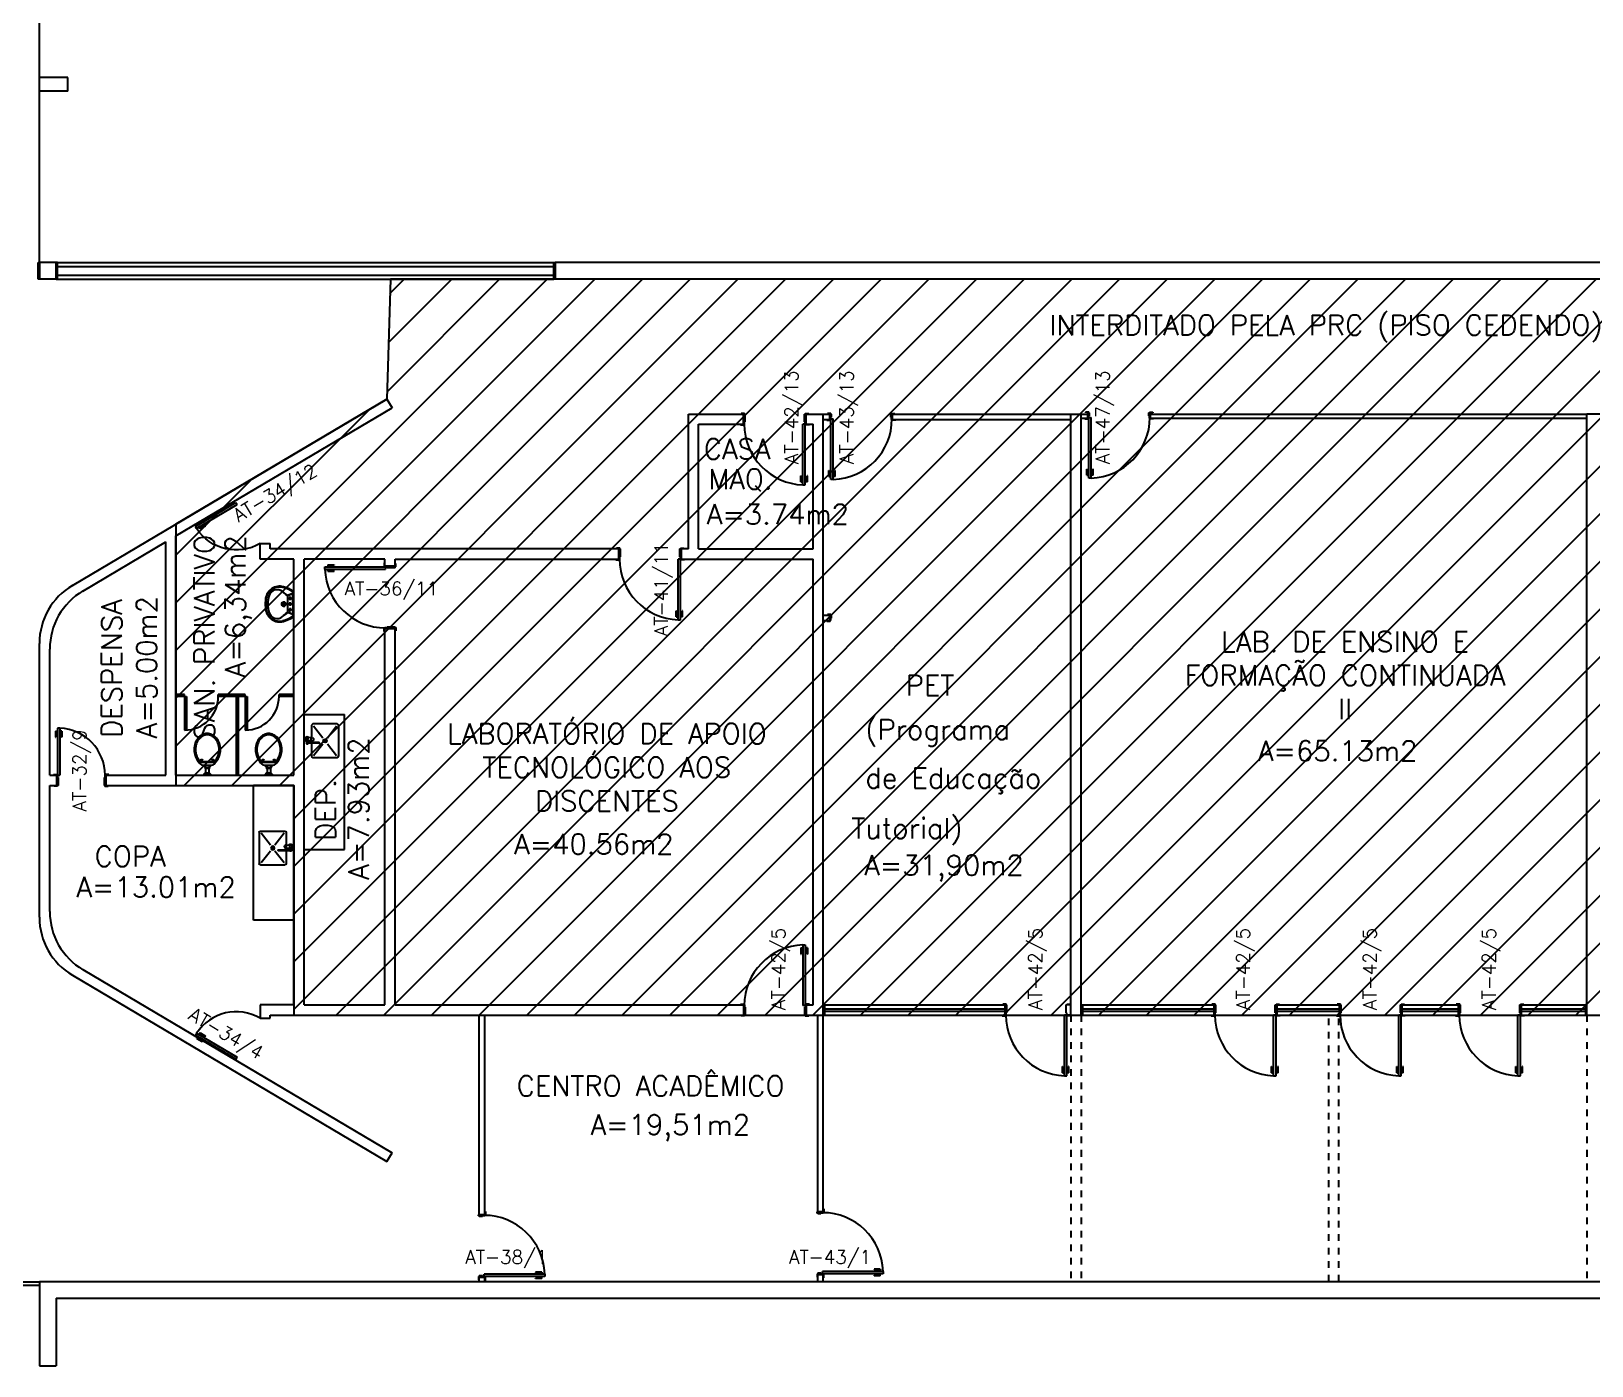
# Model space of a CAD drawing. Header units: inches. Extents: x 248.3 to 332.3, y 109.2 to 149.8.
# Drawn here: x 282.45 to 305.6, y 109.24 to 129.03 of the extents above; entities that cross this region are included whole.
import ezdxf
from ezdxf.enums import TextEntityAlignment as Align

# ---------------------------------------------------------------- set-up
doc = ezdxf.new("R2010")
doc.units = ezdxf.units.IN
doc.header["$LTSCALE"] = 0.02
doc.header["$MEASUREMENT"] = 0
doc.linetypes.add('HIDDEN', pattern=[0.375, 0.25, -0.125])
doc.layers.get('0').update_dxf_attribs({"linetype": 'CONTINUOUS'})
for name, color, linetype in [('1', 2, 'CONTINUOUS'), ('2', 2, 'CONTINUOUS'), ('3', 2, 'CONTINUOUS'), ('APSAN', 1, 'CONTINUOUS'), ('DIV', 2, 'CONTINUOUS'), ('DIV2', 2, 'CONTINUOUS'), ('DIVISORIA', 2, 'CONTINUOUS'), ('ENDEREÇO', 2, 'CONTINUOUS'), ('OBF-COZ-02', 2, 'CONTINUOUS'), ('PAREDE', 2, 'CONTINUOUS'), ('PEÇAS', 1, 'CONTINUOUS'), ('PISO', 1, 'CONTINUOUS'), ('PROJ', 1, 'HIDDEN'), ('TEXTO', 2, 'CONTINUOUS')]:
    doc.layers.add(name, color=color, linetype=linetype)
doc.styles.add('UNB-100', font='simplex.shx', dxfattribs={"height": 0.2})

# ---------------------------------------------------------------- blocks, each defined once
blk = doc.blocks.new('DOOR90')
at = {"layer": '1', "color": 1}
blk.add_arc((0.02, 0.01), 0.9, 271.9102, 0, dxfattribs=at)
at = {"layer": '2', "color": 1}
for p, q in [((-0.015, -0.755), (-0.01, -0.755)), ((-0.015, -0.845), (-0.015, -0.755)), ((-0.015, -0.845), (0.012, -0.845)), ((-0.01, -0.845), (-0.01, -0.755)), ((-0.01, -0.825), (0.012, -0.825)), ((0.012, -0.853), (0.012, -0.818)), ((0.012, -0.818), (0.015, -0.818)), ((0.012, -0.853), (0.015, -0.853)), ((0.053, -0.818), (0.05, -0.818)), ((0.053, -0.853), (0.05, -0.853)), ((0.053, -0.853), (0.053, -0.818)), ((0.075, -0.825), (0.053, -0.825)), ((0.08, -0.845), (0.053, -0.845)), ((0.08, -0.755), (0.075, -0.755)), ((0.075, -0.845), (0.075, -0.755)), ((0.08, -0.845), (0.08, -0.755))]:
    blk.add_line(p, q, dxfattribs=at)
at = {"layer": '3'}
for p, q in [((0.015, -0.89), (0.015, 0.01)), ((0.015, 0.01), (0.05, 0.01)), ((0.05, -0.89), (0.05, 0.01)), ((0.05, -0.89), (0.015, -0.89))]:
    blk.add_line(p, q, dxfattribs=at)
blk = doc.blocks.new('DOOR-90')
at = {"layer": '1', "color": 1}
blk.add_arc((-0.02, 0), 0.9, 180, 268.0898, dxfattribs=at)
at = {"layer": '2', "color": 1}
for p, q in [((-0.08, -0.855), (-0.08, -0.765)), ((-0.08, -0.765), (-0.075, -0.765)), ((-0.08, -0.855), (-0.053, -0.855)), ((-0.075, -0.855), (-0.075, -0.765)), ((-0.075, -0.835), (-0.053, -0.835)), ((-0.053, -0.828), (-0.05, -0.828)), ((-0.053, -0.863), (-0.053, -0.828)), ((-0.053, -0.863), (-0.05, -0.863)), ((-0.012, -0.828), (-0.015, -0.828)), ((-0.012, -0.863), (-0.015, -0.863)), ((-0.012, -0.863), (-0.012, -0.828)), ((0.01, -0.835), (-0.012, -0.835)), ((0.015, -0.855), (-0.012, -0.855)), ((0.01, -0.855), (0.01, -0.765)), ((0.015, -0.765), (0.01, -0.765)), ((0.015, -0.855), (0.015, -0.765))]:
    blk.add_line(p, q, dxfattribs=at)
at = {"layer": '3'}
for p, q in [((-0.05, -0.9), (-0.05, 0)), ((-0.015, 0), (-0.05, 0)), ((-0.015, -0.9), (-0.015, 0)), ((-0.05, -0.9), (-0.015, -0.9))]:
    blk.add_line(p, q, dxfattribs=at)
blk = doc.blocks.new('INOXA1-P')
for p, q in [((0.22, 0.25), (0.14, 0.25)), ((0.5, 0.25), (0.22, 0.25)), ((0.043, 0.008), (0.043, -0.022)), ((0.062, 0.04), (0.071, 0.04)), ((0.131, 0.048), (0.076, 0.043)), ((0.131, -0.002), (0.076, 0.003)), ((0.12, 0.23), (0.12, 0.047)), ((0.15, 0.22), (0.287, 0.043)), ((0.353, 0.043), (0.49, 0.22)), ((0.52, 0.23), (0.52, -0.23)), ((0.22, -0.027), (0.054, -0.027)), ((0.22, -0.037), (0.054, -0.037)), ((0.063, -0.003), (0.063, -0.021)), ((0.12, -0.001), (0.12, -0.027)), ((0.12, -0.037), (0.12, -0.23)), ((0.15, -0.22), (0.287, -0.043)), ((0.231, -0.027), (0.22, -0.027)), ((0.231, -0.037), (0.22, -0.037)), ((0.353, -0.043), (0.49, -0.22)), ((0.22, -0.25), (0.14, -0.25)), ((0.5, -0.25), (0.22, -0.25))]:
    blk.add_line(p, q)
blk.add_lwpolyline([(0.076, 0.003), (0.072, 0.004), (0.069, 0.009), (0.067, 0.015), (0.066, 0.023), (0.067, 0.031), (0.069, 0.037), (0.072, 0.042), (0.076, 0.043)])
blk.add_lwpolyline([(0.131, 0.048), (0.137, 0.046), (0.143, 0.041), (0.147, 0.033), (0.148, 0.023), (0.147, 0.013), (0.143, 0.006), (0.137, 0), (0.131, -0.002), (0.125, 0), (0.119, 0.006), (0.115, 0.013), (0.114, 0.023), (0.115, 0.033), (0.119, 0.041), (0.125, 0.046)], close=True)
for radius in [0.0266, 0.0163]:
    blk.add_circle((0.32, 0), radius)
for centre, radius, start, end in [((0.14, 0.23), 0.02, 90, 180), ((0.5, 0.23), 0.02, 360, 90), ((0.054, 0.023), 0.0349, 36.1705, 252.2568), ((0.054, 0.023), 0.0189, 62.7367, 235.7375), ((0.073, -0.003), 0.01, 102.8285, 180), ((0.054, 0.023), 0.0349, 285.5373, 323.9987), ((0.054, -0.032), 0.0145, 20.161, 339.839), ((0.054, -0.032), 0.005, 90.0037, 269.9963), ((0.14, -0.23), 0.02, 180, 270), ((0.231, -0.032), 0.00738, 222.6559, 137.3441), ((0.231, -0.032), 0.005, 269.9935, 90.0065), ((0.5, -0.23), 0.02, 270, 360)]:
    blk.add_arc(centre, radius, start, end)
blk = doc.blocks.new('VDC-P')
for p, q in [((-0.127, 0.192), (0.127, 0.192)), ((-0.109, 0.202), (0.109, 0.202)), ((-0.068, 0.152), (0.068, 0.152)), ((-0.05, 0.152), (-0.03, 0.11)), ((-0.05, 0.015), (-0.05, 0)), ((-0.05, 0), (0.05, 0)), ((0.045, 0.02), (-0.045, 0.02)), ((-0.04, 0.025), (-0.04, 0.02)), ((0.035, 0.03), (-0.035, 0.03)), ((-0.03, 0.152), (-0.03, 0.11)), ((0.03, 0.11), (-0.03, 0.11)), ((0.03, 0.1), (-0.03, 0.1)), ((-0.025, 0.1), (-0.025, 0.03)), ((0.025, 0.1), (0.025, 0.03)), ((0.03, 0.152), (0.03, 0.11)), ((0.05, 0.152), (0.03, 0.11)), ((0.04, 0.025), (0.04, 0.02)), ((0.05, 0.015), (0.05, 0))]:
    blk.add_line(p, q)
for points in [[(0.16, 0.244, 0.050424), (0.18, 0.288, 0.082137), (0.195, 0.381, 0.082137), (0.18, 0.474, 0.090148), (0.138, 0.549, 0.104406), (0.073, 0.601, 0.117345), (0, 0.619, 0.117345), (-0.073, 0.601, 0.104406), (-0.138, 0.549, 0.090148), (-0.18, 0.474, 0.082137), (-0.195, 0.381, 0.082137)], [(0.142, 0.254, 0.050424), (0.161, 0.295, 0.082137), (0.175, 0.381, 0.082137), (0.161, 0.468, 0.090148), (0.122, 0.536, 0.104406), (0.064, 0.583, 0.117345), (0, 0.599, 0.117345), (-0.064, 0.583, 0.104406), (-0.122, 0.536, 0.090148), (-0.161, 0.468, 0.082137), (-0.175, 0.381, 0.082137)], [(-0.195, 0.381, 0.082137), (-0.18, 0.288, 0.050424), (-0.16, 0.244, 0.104406)], [(-0.175, 0.381, 0.082137), (-0.161, 0.295, 0.050424), (-0.142, 0.254, 0.050424)]]:
    blk.add_lwpolyline(points, format="xyb")
for centre in [(-0.083, 0.226), (0.083, 0.226)]:
    blk.add_circle(centre, 0.0101)
for centre, radius, start, end in [((0.08, 0.36), 0.266, 205.6863, 226.7558), ((0.08, 0.36), 0.246, 205.6863, 219.7706), ((-0.08, 0.36), 0.266, 313.2442, 334.3137), ((-0.08, 0.36), 0.246, 320.2294, 334.3137), ((-0.068, 0.202), 0.05, 226.7558, 270), ((-0.045, 0.015), 0.005, 90, 180), ((-0.035, 0.025), 0.005, 90, 180), ((-0.03, 0.105), 0.005, 90, 270), ((0.03, 0.105), 0.005, 270, 90), ((0.035, 0.025), 0.005, 0, 90), ((0.045, 0.015), 0.005, 360, 90), ((0.068, 0.202), 0.05, 270, 313.2442)]:
    blk.add_arc(centre, radius, start, end)
blk = doc.blocks.new('A$C70DC1065')
at = {"layer": 'APSAN', "color": 1}
for p, q in [((0.319, 0.257), (0.231, 0.257)), ((0.275, 0.301), (0.275, 0.213)), ((0.407, 0.413), (0.323, 0.383)), ((0.407, 0.413), (0.328, 0.373)), ((0.328, 0.373), (0.328, 0.141)), ((0.394, 0.341), (0.341, 0.341)), ((0.394, 0.257), (0.341, 0.257)), ((0.368, 0.315), (0.368, 0.368)), ((0.368, 0.257), (0.368, 0.284)), ((0.368, 0.257), (0.368, 0.231)), ((0.407, 0.433), (0.407, 0.102)), ((0.407, 0.257), (0.407, 0.413)), ((0.407, 0.257), (0.407, 0.082)), ((0.42, 0.44), (0.42, 0.075)), ((0.407, 0.102), (0.323, 0.132)), ((0.407, 0.102), (0.328, 0.141)), ((0.394, 0.173), (0.341, 0.173)), ((0.368, 0.2), (0.368, 0.147))]:
    blk.add_line(p, q, dxfattribs=at)
for centre, radius in [((0.275, 0.257), 0.0315), ((0.275, 0.257), 0.021), ((0.368, 0.341), 0.0137), ((0.368, 0.257), 0.0137), ((0.368, 0.173), 0.0137)]:
    blk.add_circle(centre, radius, dxfattribs=at)
for centre, radius, start, end in [((0.214, 0.312), 0.21, 74.8885, 171.8746), ((0.212, 0.31), 0.2, 75.2817, 172.1149), ((0.175, 0.348), 0.123, 49.4403, 162.413), ((0.134, 0.015), 0.505, 58.0101, 75.2817), ((0.134, 0.015), 0.518, 57.2141, 74.8885), ((0.595, 0.257), 0.595, 171.8746, 180), ((0.595, 0.257), 0.595, 180, 188.1254), ((0.595, 0.257), 0.587, 172.1149, 180), ((0.595, 0.257), 0.587, 180, 187.8851), ((0.462, 0.257), 0.424, 162.413, 180), ((0.462, 0.257), 0.424, 180, 197.587), ((-3.652, -5.024), 6.719, 53.8347, 54.4403), ((-4.114, -4.663), 6.719, 48.6723, 49.4403), ((0.305, 0.389), 0.0137, 351.7289, 53.8347), ((0.315, 0.373), 0.0126, 0, 48.6723), ((0.395, 0.433), 0.0126, 0, 58.0101), ((0.407, 0.44), 0.0126, 0, 57.2141), ((0.214, 0.203), 0.21, 188.1254, 285.1115), ((0.212, 0.204), 0.2, 187.8851, 284.7183), ((0.175, 0.166), 0.123, 197.587, 310.5597), ((-4.114, 5.177), 6.719, 310.5597, 311.3277), ((-3.652, 5.539), 6.719, 305.5597, 306.1653), ((0.134, 0.5), 0.505, 284.7183, 301.9899), ((0.134, 0.5), 0.518, 285.1115, 302.7859), ((0.305, 0.125), 0.0137, 306.1653, 8.2711), ((0.315, 0.141), 0.0126, 311.3277, 0), ((0.395, 0.082), 0.0126, 301.9899, 0), ((0.407, 0.075), 0.0126, 302.7859, 0)]:
    blk.add_arc(centre, radius, start, end, dxfattribs=at)
blk = doc.blocks.new('A$C57A92420')
at = {"layer": 'PEÇAS', "rotation": 270}
blk.add_blockref('A$C70DC1065', (0, 0.42), dxfattribs=at)
blk = doc.blocks.new('DOOR-70')
at = {"layer": '1', "color": 1}
blk.add_arc((-0.02, 0), 0.7, 180, 267.5437, dxfattribs=at)
at = {"layer": '2', "color": 1}
for p, q in [((-0.08, -0.655), (-0.08, -0.565)), ((-0.08, -0.565), (-0.075, -0.565)), ((-0.08, -0.655), (-0.053, -0.655)), ((-0.075, -0.655), (-0.075, -0.565)), ((-0.075, -0.635), (-0.053, -0.635)), ((-0.053, -0.628), (-0.05, -0.628)), ((-0.053, -0.663), (-0.053, -0.628)), ((-0.053, -0.663), (-0.05, -0.663)), ((-0.012, -0.628), (-0.015, -0.628)), ((-0.012, -0.663), (-0.015, -0.663)), ((-0.012, -0.663), (-0.012, -0.628)), ((0.01, -0.635), (-0.012, -0.635)), ((0.015, -0.655), (-0.012, -0.655)), ((0.01, -0.655), (0.01, -0.565)), ((0.015, -0.565), (0.01, -0.565)), ((0.015, -0.655), (0.015, -0.565))]:
    blk.add_line(p, q, dxfattribs=at)
at = {"layer": '3'}
for p, q in [((-0.05, -0.7), (-0.05, 0)), ((-0.015, 0), (-0.05, 0)), ((-0.015, -0.7), (-0.015, 0)), ((-0.05, -0.7), (-0.015, -0.7))]:
    blk.add_line(p, q, dxfattribs=at)

msp = doc.modelspace()

# ---------------------------------------------------------------- hatches: boundary and pattern name
at = {"layer": 'PISO'}
h = msp.add_hatch(dxfattribs=at)
h.set_pattern_fill('ANSI31', color=256, scale=4, style=0)
h.paths.add_polyline_path([(313.323, 114.44), (313.323, 125.35), (287.779, 125.35), (287.727, 123.57), (284.599, 121.719), (284.599, 117.845), (286.348, 117.845), (286.348, 114.44)])

# ---------------------------------------------------------------- linework, layer by layer
at = {"layer": '1'}
for p, q in [((282.843, 125.6), (290.203, 125.6)), ((282.843, 125.54), (290.203, 125.54)), ((282.843, 125.41), (290.203, 125.41)), ((282.843, 125.35), (290.203, 125.35)), ((294.218, 114.59), (296.898, 114.59)), ((296.898, 114.44), (296.898, 114.59)), ((298.043, 114.59), (299.999, 114.59)), ((299.999, 114.44), (299.999, 114.59)), ((300.929, 114.44), (300.929, 114.59)), ((300.929, 114.59), (301.854, 114.59)), ((301.854, 114.44), (301.854, 114.59)), ((302.784, 114.44), (302.784, 114.59)), ((302.784, 114.59), (303.623, 114.59)), ((303.623, 114.44), (303.623, 114.59)), ((304.553, 114.44), (304.553, 114.59)), ((304.553, 114.59), (305.503, 114.59)), ((294.218, 114.53), (296.898, 114.53)), ((294.218, 114.5), (296.898, 114.5)), ((294.218, 114.44), (296.898, 114.44)), ((298.043, 114.53), (299.999, 114.53)), ((298.043, 114.5), (299.999, 114.5)), ((298.043, 114.44), (299.999, 114.44)), ((300.929, 114.53), (301.854, 114.53)), ((300.929, 114.5), (301.854, 114.5)), ((300.929, 114.44), (301.854, 114.44)), ((302.784, 114.53), (303.623, 114.53)), ((302.784, 114.5), (303.623, 114.5)), ((302.784, 114.44), (303.623, 114.44)), ((304.553, 114.53), (305.503, 114.53)), ((304.553, 114.5), (305.503, 114.5)), ((304.553, 114.44), (305.503, 114.44))]:
    msp.add_line(p, q, dxfattribs=at)
at = {"layer": '3'}
for p, q in [((282.553, 125.6), (282.573, 125.6)), ((282.553, 125.35), (282.553, 125.6)), ((282.843, 125.6), (282.823, 125.6)), ((282.843, 125.35), (282.843, 125.6)), ((290.203, 125.35), (290.203, 125.6)), ((290.203, 125.6), (290.223, 125.6)), ((282.573, 125.35), (282.553, 125.35)), ((282.823, 125.35), (282.843, 125.35)), ((290.223, 125.35), (290.203, 125.35)), ((298.138, 123.38), (298.088, 123.38)), ((298.088, 123.38), (298.088, 123.37)), ((298.123, 123.37), (298.138, 123.37)), ((298.138, 123.37), (298.138, 123.38)), ((298.148, 123.37), (298.138, 123.37)), ((298.148, 123.325), (298.148, 123.37)), ((299.028, 123.325), (299.028, 123.37)), ((299.028, 123.37), (299.038, 123.37)), ((299.038, 123.37), (299.038, 123.38)), ((299.038, 123.38), (299.088, 123.38)), ((299.053, 123.37), (299.038, 123.37)), ((299.088, 123.38), (299.088, 123.37)), ((292.973, 123.2), (292.973, 123.19)), ((292.973, 123.19), (293.023, 123.19)), ((293.033, 123.36), (292.983, 123.36)), ((292.983, 123.36), (292.983, 123.35)), ((293.018, 123.35), (293.033, 123.35)), ((293.018, 123.2), (293.023, 123.2)), ((293.023, 123.19), (293.023, 123.2)), ((293.023, 123.2), (293.033, 123.2)), ((293.033, 123.35), (293.033, 123.36)), ((293.043, 123.35), (293.033, 123.35)), ((293.033, 123.2), (293.033, 123.235)), ((293.033, 123.235), (293.043, 123.235)), ((293.043, 123.235), (293.043, 123.35)), ((293.923, 123.235), (293.923, 123.35)), ((293.923, 123.35), (293.933, 123.35)), ((293.933, 123.235), (293.923, 123.235)), ((293.933, 123.35), (293.933, 123.36)), ((293.933, 123.36), (293.983, 123.36)), ((293.948, 123.35), (293.933, 123.35)), ((293.933, 123.2), (293.933, 123.235)), ((293.943, 123.2), (293.933, 123.2)), ((293.943, 123.19), (293.943, 123.2)), ((293.948, 123.2), (293.943, 123.2)), ((293.993, 123.19), (293.943, 123.19)), ((293.983, 123.36), (293.983, 123.35)), ((293.993, 123.2), (293.993, 123.19)), ((294.253, 123.27), (294.253, 123.26)), ((294.253, 123.26), (294.303, 123.26)), ((294.313, 123.36), (294.263, 123.36)), ((294.263, 123.36), (294.263, 123.35)), ((294.298, 123.35), (294.313, 123.35)), ((294.298, 123.27), (294.303, 123.27)), ((294.303, 123.26), (294.303, 123.27)), ((294.303, 123.27), (294.313, 123.27)), ((294.313, 123.35), (294.313, 123.36)), ((294.323, 123.35), (294.313, 123.35)), ((294.313, 123.27), (294.313, 123.305)), ((294.313, 123.305), (294.323, 123.305)), ((294.323, 123.305), (294.323, 123.35)), ((295.203, 123.305), (295.203, 123.35)), ((295.203, 123.35), (295.213, 123.35)), ((295.213, 123.305), (295.203, 123.305)), ((295.213, 123.35), (295.213, 123.36)), ((295.213, 123.36), (295.263, 123.36)), ((295.228, 123.35), (295.213, 123.35)), ((295.213, 123.27), (295.213, 123.305)), ((295.223, 123.27), (295.213, 123.27)), ((295.223, 123.26), (295.223, 123.27)), ((295.228, 123.27), (295.223, 123.27)), ((295.273, 123.26), (295.223, 123.26)), ((295.263, 123.36), (295.263, 123.35)), ((295.273, 123.27), (295.273, 123.26)), ((298.078, 123.29), (298.078, 123.28)), ((298.078, 123.28), (298.128, 123.28)), ((298.123, 123.29), (298.128, 123.29)), ((298.128, 123.28), (298.128, 123.29)), ((298.128, 123.29), (298.138, 123.29)), ((298.138, 123.29), (298.138, 123.325)), ((298.138, 123.325), (298.148, 123.325)), ((299.038, 123.325), (299.028, 123.325)), ((299.038, 123.29), (299.038, 123.325)), ((299.048, 123.29), (299.038, 123.29)), ((299.048, 123.28), (299.048, 123.29)), ((299.053, 123.29), (299.048, 123.29)), ((299.098, 123.28), (299.048, 123.28)), ((299.098, 123.29), (299.098, 123.28)), ((291.183, 121.36), (291.133, 121.36)), ((291.133, 121.36), (291.133, 121.35)), ((291.168, 121.35), (291.183, 121.35)), ((291.183, 121.35), (291.183, 121.36)), ((291.193, 121.35), (291.183, 121.35)), ((291.193, 121.235), (291.193, 121.35)), ((292.073, 121.235), (292.073, 121.35)), ((292.073, 121.35), (292.083, 121.35)), ((292.083, 121.35), (292.083, 121.36)), ((292.083, 121.36), (292.133, 121.36)), ((292.098, 121.35), (292.083, 121.35)), ((292.133, 121.36), (292.133, 121.35)), ((287.698, 121.145), (287.688, 121.145)), ((287.688, 121.145), (287.688, 121.095)), ((287.688, 121.095), (287.698, 121.095)), ((287.698, 121.1), (287.698, 121.095)), ((287.698, 121.095), (287.698, 121.085)), ((287.698, 121.085), (287.733, 121.085)), ((287.733, 121.085), (287.733, 121.075)), ((287.733, 121.075), (287.848, 121.075)), ((287.858, 121.135), (287.848, 121.135)), ((287.848, 121.1), (287.848, 121.085)), ((287.848, 121.075), (287.848, 121.085)), ((287.848, 121.085), (287.858, 121.085)), ((287.858, 121.085), (287.858, 121.135)), ((291.123, 121.2), (291.123, 121.19)), ((291.123, 121.19), (291.173, 121.19)), ((291.168, 121.2), (291.173, 121.2)), ((291.173, 121.19), (291.173, 121.2)), ((291.173, 121.2), (291.183, 121.2)), ((291.183, 121.2), (291.183, 121.235)), ((291.183, 121.235), (291.193, 121.235)), ((292.083, 121.235), (292.073, 121.235)), ((292.083, 121.2), (292.083, 121.235)), ((292.093, 121.2), (292.083, 121.2)), ((292.093, 121.19), (292.093, 121.2)), ((292.098, 121.2), (292.093, 121.2)), ((292.143, 121.19), (292.093, 121.19)), ((292.143, 121.2), (292.143, 121.19)), ((294.313, 120.38), (294.263, 120.38)), ((294.263, 120.38), (294.263, 120.37)), ((294.298, 120.37), (294.313, 120.37)), ((294.313, 120.37), (294.313, 120.38)), ((294.323, 120.37), (294.313, 120.37)), ((294.323, 120.325), (294.323, 120.37)), ((287.688, 120.125), (287.688, 120.175)), ((287.688, 120.175), (287.698, 120.175)), ((287.698, 120.175), (287.698, 120.185)), ((287.698, 120.185), (287.733, 120.185)), ((287.698, 120.17), (287.698, 120.175)), ((287.733, 120.185), (287.733, 120.195)), ((287.733, 120.195), (287.848, 120.195)), ((287.848, 120.195), (287.848, 120.185)), ((287.848, 120.185), (287.858, 120.185)), ((287.848, 120.17), (287.848, 120.185)), ((287.858, 120.135), (287.848, 120.135)), ((287.858, 120.185), (287.858, 120.135)), ((294.253, 120.29), (294.253, 120.28)), ((294.253, 120.28), (294.303, 120.28)), ((294.298, 120.29), (294.303, 120.29)), ((294.303, 120.28), (294.303, 120.29)), ((294.303, 120.29), (294.313, 120.29)), ((294.313, 120.29), (294.313, 120.325)), ((294.313, 120.325), (294.323, 120.325)), ((287.698, 120.125), (287.688, 120.125)), ((282.782, 117.995), (282.782, 118.005)), ((282.782, 118.005), (282.832, 118.005)), ((282.792, 117.835), (282.792, 117.845)), ((282.842, 117.835), (282.792, 117.835)), ((282.827, 117.995), (282.832, 117.995)), ((282.827, 117.845), (282.842, 117.845)), ((282.832, 118.005), (282.832, 117.995)), ((282.832, 117.995), (282.842, 117.995)), ((282.842, 117.995), (282.842, 117.96)), ((282.842, 117.96), (282.852, 117.96)), ((282.852, 117.845), (282.842, 117.845)), ((282.842, 117.845), (282.842, 117.835)), ((282.852, 117.96), (282.852, 117.845)), ((283.542, 117.96), (283.532, 117.96)), ((283.532, 117.96), (283.532, 117.845)), ((283.532, 117.845), (283.542, 117.845)), ((283.552, 117.995), (283.542, 117.995)), ((283.542, 117.995), (283.542, 117.96)), ((283.542, 117.845), (283.542, 117.835)), ((283.557, 117.845), (283.542, 117.845)), ((283.542, 117.835), (283.592, 117.835)), ((283.602, 118.005), (283.552, 118.005)), ((283.552, 118.005), (283.552, 117.995)), ((283.557, 117.995), (283.552, 117.995)), ((283.592, 117.835), (283.592, 117.845)), ((283.602, 117.995), (283.602, 118.005)), ((292.973, 114.59), (292.973, 114.6)), ((292.973, 114.6), (293.023, 114.6)), ((293.018, 114.59), (293.023, 114.59)), ((293.023, 114.6), (293.023, 114.59)), ((293.023, 114.59), (293.033, 114.59)), ((293.033, 114.59), (293.033, 114.555)), ((293.943, 114.59), (293.933, 114.59)), ((293.933, 114.59), (293.933, 114.555)), ((293.993, 114.6), (293.943, 114.6)), ((293.943, 114.6), (293.943, 114.59)), ((293.948, 114.59), (293.943, 114.59)), ((293.993, 114.59), (293.993, 114.6)), ((294.198, 114.59), (294.218, 114.59)), ((294.218, 114.59), (294.218, 114.44)), ((296.913, 114.6), (296.863, 114.6)), ((296.863, 114.6), (296.863, 114.59)), ((296.898, 114.59), (296.913, 114.59)), ((296.913, 114.59), (296.913, 114.6)), ((296.923, 114.59), (296.913, 114.59)), ((296.923, 114.475), (296.923, 114.59)), ((297.803, 114.475), (297.803, 114.59)), ((297.803, 114.59), (297.813, 114.59)), ((297.813, 114.59), (297.813, 114.6)), ((297.813, 114.6), (297.863, 114.6)), ((297.873, 114.59), (297.813, 114.59)), ((297.863, 114.6), (297.863, 114.59)), ((298.023, 114.59), (298.043, 114.59)), ((298.043, 114.59), (298.043, 114.44)), ((300.014, 114.6), (299.964, 114.6)), ((299.964, 114.6), (299.964, 114.59)), ((299.999, 114.59), (300.014, 114.59)), ((300.014, 114.59), (300.014, 114.6)), ((300.024, 114.59), (300.014, 114.59)), ((300.024, 114.475), (300.024, 114.59)), ((300.904, 114.475), (300.904, 114.59)), ((300.904, 114.59), (300.914, 114.59)), ((300.914, 114.59), (300.914, 114.6)), ((300.914, 114.6), (300.964, 114.6)), ((300.929, 114.59), (300.914, 114.59)), ((300.964, 114.6), (300.964, 114.59)), ((301.869, 114.6), (301.819, 114.6)), ((301.819, 114.6), (301.819, 114.59)), ((301.854, 114.59), (301.869, 114.59)), ((301.869, 114.59), (301.869, 114.6)), ((301.879, 114.59), (301.869, 114.59)), ((301.879, 114.475), (301.879, 114.59)), ((302.759, 114.475), (302.759, 114.59)), ((302.759, 114.59), (302.769, 114.59)), ((302.769, 114.59), (302.769, 114.6)), ((302.769, 114.6), (302.819, 114.6)), ((302.784, 114.59), (302.769, 114.59)), ((302.819, 114.6), (302.819, 114.59)), ((303.638, 114.6), (303.588, 114.6)), ((303.588, 114.6), (303.588, 114.59)), ((303.623, 114.59), (303.638, 114.59)), ((303.638, 114.59), (303.638, 114.6)), ((303.648, 114.59), (303.638, 114.59)), ((303.648, 114.475), (303.648, 114.59)), ((304.528, 114.475), (304.528, 114.59)), ((304.528, 114.59), (304.538, 114.59)), ((304.538, 114.59), (304.538, 114.6)), ((304.538, 114.6), (304.588, 114.6)), ((304.553, 114.59), (304.538, 114.59)), ((304.588, 114.6), (304.588, 114.59)), ((305.523, 114.59), (305.503, 114.59)), ((305.503, 114.59), (305.503, 114.44)), ((292.983, 114.43), (292.983, 114.44)), ((293.033, 114.43), (292.983, 114.43)), ((293.018, 114.44), (293.033, 114.44)), ((293.033, 114.555), (293.043, 114.555)), ((293.043, 114.44), (293.033, 114.44)), ((293.033, 114.44), (293.033, 114.43)), ((293.043, 114.555), (293.043, 114.44)), ((293.933, 114.555), (293.923, 114.555)), ((293.923, 114.555), (293.923, 114.44)), ((293.923, 114.44), (293.933, 114.44)), ((293.933, 114.44), (293.933, 114.43)), ((293.948, 114.44), (293.933, 114.44)), ((293.933, 114.43), (293.983, 114.43)), ((293.983, 114.43), (293.983, 114.44)), ((294.218, 114.44), (294.198, 114.44)), ((296.853, 114.44), (296.853, 114.43)), ((296.853, 114.43), (296.903, 114.43)), ((296.898, 114.44), (296.903, 114.44)), ((296.903, 114.43), (296.903, 114.44)), ((296.903, 114.44), (296.913, 114.44)), ((296.913, 114.44), (296.913, 114.475)), ((296.913, 114.475), (296.923, 114.475)), ((297.813, 114.475), (297.803, 114.475)), ((297.813, 114.44), (297.813, 114.475)), ((297.823, 114.44), (297.813, 114.44)), ((297.823, 114.43), (297.823, 114.44)), ((297.873, 114.44), (297.823, 114.44)), ((297.873, 114.43), (297.823, 114.43)), ((297.873, 114.44), (297.873, 114.43)), ((298.043, 114.44), (298.023, 114.44)), ((299.954, 114.44), (299.954, 114.43)), ((299.954, 114.43), (300.004, 114.43)), ((299.999, 114.44), (300.004, 114.44)), ((300.004, 114.43), (300.004, 114.44)), ((300.004, 114.44), (300.014, 114.44)), ((300.014, 114.44), (300.014, 114.475)), ((300.014, 114.475), (300.024, 114.475)), ((300.914, 114.475), (300.904, 114.475)), ((300.914, 114.44), (300.914, 114.475)), ((300.924, 114.44), (300.914, 114.44)), ((300.924, 114.43), (300.924, 114.44)), ((300.929, 114.44), (300.924, 114.44)), ((300.974, 114.43), (300.924, 114.43)), ((300.974, 114.44), (300.974, 114.43)), ((301.809, 114.44), (301.809, 114.43)), ((301.809, 114.43), (301.859, 114.43)), ((301.854, 114.44), (301.859, 114.44)), ((301.859, 114.43), (301.859, 114.44)), ((301.859, 114.44), (301.869, 114.44)), ((301.869, 114.44), (301.869, 114.475)), ((301.869, 114.475), (301.879, 114.475)), ((302.769, 114.475), (302.759, 114.475)), ((302.769, 114.44), (302.769, 114.475)), ((302.779, 114.44), (302.769, 114.44)), ((302.779, 114.43), (302.779, 114.44)), ((302.784, 114.44), (302.779, 114.44)), ((302.829, 114.43), (302.779, 114.43)), ((302.829, 114.44), (302.829, 114.43)), ((303.578, 114.44), (303.578, 114.43)), ((303.578, 114.43), (303.628, 114.43)), ((303.623, 114.44), (303.628, 114.44)), ((303.628, 114.43), (303.628, 114.44)), ((303.628, 114.44), (303.638, 114.44)), ((303.638, 114.44), (303.638, 114.475)), ((303.638, 114.475), (303.648, 114.475)), ((304.538, 114.475), (304.528, 114.475)), ((304.538, 114.44), (304.538, 114.475)), ((304.548, 114.44), (304.538, 114.44)), ((304.548, 114.43), (304.548, 114.44)), ((304.553, 114.44), (304.548, 114.44)), ((304.598, 114.43), (304.548, 114.43)), ((304.598, 114.44), (304.598, 114.43)), ((305.503, 114.44), (305.523, 114.44)), ((294.198, 111.565), (294.208, 111.565)), ((294.208, 111.565), (294.208, 111.515)), ((289.088, 111.465), (289.088, 111.48)), ((289.098, 111.465), (289.088, 111.465)), ((289.098, 111.48), (289.098, 111.465)), ((289.098, 111.455), (289.098, 111.465)), ((289.143, 111.455), (289.098, 111.455)), ((289.178, 111.465), (289.143, 111.465)), ((289.143, 111.465), (289.143, 111.455)), ((289.178, 111.525), (289.188, 111.525)), ((289.178, 111.48), (289.178, 111.475)), ((289.188, 111.475), (289.178, 111.475)), ((289.178, 111.475), (289.178, 111.465)), ((289.188, 111.525), (289.188, 111.475)), ((294.108, 111.505), (294.108, 111.52)), ((294.118, 111.505), (294.108, 111.505)), ((294.118, 111.52), (294.118, 111.505)), ((294.198, 111.52), (294.118, 111.52)), ((294.118, 111.495), (294.118, 111.505)), ((294.163, 111.495), (294.118, 111.495)), ((294.198, 111.505), (294.163, 111.505)), ((294.163, 111.505), (294.163, 111.495)), ((294.198, 111.52), (294.198, 111.515)), ((294.208, 111.515), (294.198, 111.515)), ((294.198, 111.515), (294.198, 111.505)), ((289.098, 110.565), (289.088, 110.565)), ((289.088, 110.565), (289.088, 110.515)), ((289.088, 110.515), (289.098, 110.515)), ((289.143, 110.575), (289.098, 110.575)), ((289.098, 110.575), (289.098, 110.565)), ((289.098, 110.55), (289.098, 110.565)), ((289.143, 110.565), (289.143, 110.575)), ((289.178, 110.565), (289.143, 110.565)), ((289.178, 110.555), (289.178, 110.565)), ((289.188, 110.555), (289.178, 110.555)), ((289.178, 110.55), (289.178, 110.555)), ((289.178, 110.505), (289.188, 110.505)), ((289.188, 110.505), (289.188, 110.555)), ((294.118, 110.605), (294.108, 110.605)), ((294.108, 110.605), (294.108, 110.555)), ((294.108, 110.555), (294.118, 110.555)), ((294.163, 110.615), (294.118, 110.615)), ((294.118, 110.615), (294.118, 110.605)), ((294.118, 110.59), (294.118, 110.605)), ((294.163, 110.605), (294.163, 110.615)), ((294.198, 110.605), (294.163, 110.605)), ((294.198, 110.595), (294.198, 110.605)), ((294.208, 110.595), (294.198, 110.595)), ((294.198, 110.59), (294.198, 110.595)), ((294.198, 110.545), (294.208, 110.545)), ((294.208, 110.545), (294.208, 110.595))]:
    msp.add_line(p, q, dxfattribs=at)
at = {"layer": 'DIV'}
for p, q in [((284.727, 119.165), (284.757, 119.165)), ((284.727, 119.165), (284.727, 118.665)), ((284.757, 119.165), (284.757, 118.665)), ((285.627, 119.165), (285.657, 119.165)), ((285.627, 119.165), (285.627, 118.665)), ((285.657, 119.165), (285.657, 118.665)), ((284.757, 118.665), (284.727, 118.665)), ((285.657, 118.665), (285.627, 118.665))]:
    msp.add_line(p, q, dxfattribs=at)
at = {"layer": 'DIV2'}
for p, q in [((295.228, 123.35), (297.873, 123.35)), ((295.228, 123.27), (297.873, 123.27)), ((299.053, 123.35), (305.523, 123.35)), ((299.053, 123.29), (305.523, 123.29)), ((284.727, 119.195), (284.597, 119.195)), ((284.727, 119.165), (284.597, 119.165)), ((284.727, 119.165), (284.727, 119.195)), ((285.227, 119.165), (285.227, 119.195)), ((285.627, 119.195), (285.227, 119.195)), ((285.627, 119.165), (285.227, 119.165)), ((285.497, 117.995), (285.497, 119.165)), ((285.527, 117.995), (285.527, 119.165)), ((285.627, 119.165), (285.627, 119.195)), ((286.348, 119.195), (286.127, 119.195)), ((286.127, 119.165), (286.127, 119.195)), ((286.348, 119.165), (286.127, 119.165)), ((289.098, 111.48), (289.098, 114.44)), ((289.178, 111.48), (289.178, 114.44)), ((294.118, 111.52), (294.118, 114.44)), ((294.198, 111.52), (294.198, 114.44)), ((289.098, 111.48), (289.178, 111.48)), ((294.198, 111.52), (294.118, 111.52))]:
    msp.add_line(p, q, dxfattribs=at)
at = {"layer": 'DIVISORIA'}
for p, q in [((301.778, 125.35), (301.778, 125.35)), ((298.123, 123.29), (298.123, 123.37)), ((299.053, 123.29), (299.053, 123.37)), ((294.198, 123.35), (294.298, 123.35)), ((294.198, 123.27), (294.298, 123.27)), ((294.298, 123.27), (294.298, 123.35)), ((295.228, 123.27), (295.228, 123.35)), ((298.023, 123.35), (298.123, 123.35)), ((298.023, 123.29), (298.123, 123.29)), ((294.198, 120.37), (294.298, 120.37)), ((294.298, 120.29), (294.298, 120.37)), ((294.198, 120.29), (294.298, 120.29)), ((289.178, 111.48), (289.098, 111.48)), ((278.873, 110.484), (282.573, 110.484)), ((278.873, 110.434), (282.573, 110.434)), ((289.098, 110.49), (289.098, 110.55)), ((289.178, 110.55), (289.098, 110.55)), ((289.178, 110.49), (289.178, 110.55)), ((294.118, 110.49), (294.118, 110.59)), ((294.198, 110.59), (294.118, 110.59)), ((294.198, 110.49), (294.198, 110.59))]:
    msp.add_line(p, q, dxfattribs=at)
at = {"layer": 'OBF-COZ-02'}
for p, q in [((286.498, 118.895), (287.098, 118.895)), ((287.098, 116.895), (287.098, 118.895)), ((285.748, 115.845), (285.748, 117.845)), ((286.348, 117.845), (285.748, 117.845)), ((286.498, 116.895), (287.098, 116.895)), ((286.348, 115.845), (285.748, 115.845))]:
    msp.add_line(p, q, dxfattribs=at)
at = {"layer": 'PAREDE'}
for p, q in [((282.573, 128.14), (282.573, 128.34)), ((282.993, 128.34), (282.573, 128.34)), ((282.993, 128.14), (282.993, 128.34)), ((282.993, 128.14), (282.573, 128.14)), ((282.823, 125.6), (282.573, 125.6)), ((282.573, 125.6), (282.573, 125.35)), ((282.823, 125.35), (282.823, 125.6)), ((282.823, 125.35), (282.823, 125.6)), ((328.473, 125.6), (290.223, 125.6)), ((290.223, 125.6), (290.223, 125.35)), ((290.223, 125.6), (290.223, 125.35)), ((282.823, 125.35), (282.573, 125.35)), ((313.173, 125.35), (290.223, 125.35)), ((283.063, 120.81), (287.727, 123.57)), ((284.597, 121.543), (287.803, 123.441)), ((287.727, 123.57), (287.803, 123.441)), ((292.198, 123.35), (293.018, 123.35)), ((292.198, 121.35), (292.198, 123.35)), ((292.348, 121.35), (292.348, 123.2)), ((292.348, 123.2), (293.018, 123.2)), ((293.018, 123.2), (293.018, 123.35)), ((293.948, 123.2), (293.948, 123.35)), ((293.948, 123.35), (294.198, 123.35)), ((293.948, 123.2), (294.048, 123.2)), ((294.048, 121.35), (294.048, 123.2)), ((294.198, 114.44), (294.198, 123.35)), ((297.873, 114.44), (297.873, 123.35)), ((297.873, 123.35), (298.023, 123.35)), ((298.023, 114.44), (298.023, 123.35)), ((305.523, 114.44), (305.523, 123.35)), ((308.318, 123.35), (305.523, 123.35)), ((284.597, 117.995), (284.597, 121.543)), ((283.217, 120.727), (284.447, 121.455)), ((284.447, 117.995), (284.447, 121.455)), ((285.848, 121.35), (285.848, 121.432)), ((285.848, 121.432), (285.998, 121.432)), ((285.848, 121.2), (285.848, 121.35)), ((285.998, 121.35), (285.998, 121.432)), ((291.168, 121.35), (285.998, 121.35)), ((291.168, 121.2), (291.168, 121.35)), ((292.198, 121.35), (292.098, 121.35)), ((292.098, 121.2), (292.098, 121.35)), ((292.348, 121.35), (294.048, 121.35)), ((286.348, 121.2), (285.848, 121.2)), ((286.348, 117.995), (286.348, 121.2)), ((287.698, 121.2), (286.498, 121.2)), ((286.498, 114.59), (286.498, 121.2)), ((287.698, 121.1), (287.698, 121.2)), ((287.698, 121.1), (287.848, 121.1)), ((287.848, 121.2), (291.168, 121.2)), ((287.848, 121.1), (287.848, 121.2)), ((292.098, 121.2), (294.048, 121.2)), ((294.048, 114.59), (294.048, 121.2)), ((287.698, 114.59), (287.698, 120.17)), ((287.698, 120.17), (287.848, 120.17)), ((287.848, 114.59), (287.848, 120.17)), ((282.573, 115.89), (282.573, 119.95)), ((282.727, 117.995), (282.727, 119.867)), ((282.727, 117.995), (282.827, 117.995)), ((282.727, 115.973), (282.727, 117.845)), ((282.727, 117.845), (282.827, 117.845)), ((282.827, 117.995), (282.827, 117.845)), ((283.557, 117.995), (283.557, 117.845)), ((283.557, 117.995), (284.447, 117.995)), ((283.557, 117.845), (286.348, 117.845)), ((284.597, 117.995), (286.348, 117.995)), ((286.348, 114.59), (286.348, 117.845)), ((283.217, 115.113), (287.803, 112.399)), ((283.063, 115.03), (287.727, 112.27)), ((285.848, 114.59), (285.848, 114.392)), ((286.348, 114.59), (285.848, 114.59)), ((286.498, 114.59), (287.698, 114.59)), ((287.848, 114.59), (293.018, 114.59)), ((293.018, 114.59), (293.018, 114.44)), ((293.948, 114.59), (293.948, 114.44)), ((293.948, 114.59), (294.048, 114.59)), ((294.198, 114.59), (294.198, 114.44)), ((297.873, 114.44), (297.873, 114.59)), ((298.023, 114.59), (298.023, 114.44)), ((305.523, 114.44), (305.523, 114.59)), ((285.848, 114.392), (285.998, 114.392)), ((285.998, 114.44), (293.018, 114.44)), ((285.998, 114.392), (285.998, 114.44)), ((293.948, 114.44), (294.198, 114.44)), ((297.873, 114.44), (298.023, 114.44)), ((305.523, 114.44), (305.673, 114.44)), ((287.727, 112.27), (287.803, 112.399)), ((282.573, 110.49), (320.976, 110.49)), ((282.573, 110.49), (282.573, 109.24)), ((282.823, 110.24), (320.726, 110.24)), ((282.823, 110.24), (282.823, 109.24)), ((282.573, 109.24), (282.823, 109.24))]:
    msp.add_line(p, q, dxfattribs=at)
for centre, start, end in [((283.573, 119.95), 120.6159, 180), ((283.727, 119.867), 120.6159, 180), ((283.727, 115.973), 180, 239.3841), ((283.573, 115.89), 180, 239.3841)]:
    msp.add_arc(centre, 1, start, end, dxfattribs=at)
at = {"layer": 'PISO'}
for p, q in [((282.573, 128.34), (282.573, 130.8)), ((282.573, 125.6), (282.573, 128.14))]:
    msp.add_line(p, q, dxfattribs=at)
msp.add_lwpolyline([(313.323, 114.44), (313.323, 125.35), (287.779, 125.35), (287.727, 123.57), (284.599, 121.719), (284.599, 117.845), (286.348, 117.845), (286.348, 114.44)], close=True, dxfattribs=at)
for centre in [(284.727, 119.165), (285.627, 119.165)]:
    msp.add_arc(centre, 0.5, 270, 360, dxfattribs=at)
at = {"layer": 'PROJ', "ltscale": 0.5}
for p, q in [((297.873, 114.44), (297.873, 110.49)), ((298.023, 114.44), (298.023, 110.49)), ((301.698, 110.49), (301.698, 114.44)), ((301.848, 110.49), (301.848, 114.44)), ((305.523, 114.44), (305.523, 110.49))]:
    msp.add_line(p, q, dxfattribs=at)

# ---------------------------------------------------------------- block references
at = {"layer": '3'}
for name, p, rotation in [('DOOR-90', (293.948, 123.2), 5.145238901604899e-09), ('DOOR90', (294.298, 123.27), 1.028864993202205e-08), ('DOOR90', (287.698, 121.1), 270.0000000077162), ('DOOR-90', (292.098, 121.2), 5.144613623997429e-09), ('DOOR-70', (282.827, 117.995), 180.0000000102891), ('DOOR90', (293.948, 114.59), 180.0000000051448), ('DOOR-70', (285.482, 113.772), 239.3840829876652), ('DOOR-90', (297.828, 114.44), 5.144755732544582e-09), ('DOOR-90', (300.929, 114.44), 5.144983106220025e-09), ('DOOR-90', (302.784, 114.44), 5.144926262801165e-09), ('DOOR-90', (304.553, 114.44), 5.144869419382304e-09), ('DOOR90', (289.178, 110.55), 90.00000000257278), ('DOOR90', (294.198, 110.59), 90.00000000257278)]:
    msp.add_blockref(name, p, dxfattribs=dict(at, rotation=rotation))
msp.add_blockref('DOOR90', (298.123, 123.29), dxfattribs=at)
at = {"layer": '3', "xscale": -1, "rotation": 300.6159170123348}
msp.add_blockref('DOOR-70', (285.481, 122.052), dxfattribs=at)
at = {"layer": 'OBF-COZ-02'}
msp.add_blockref('INOXA1-P', (286.491, 118.506), dxfattribs=at)
at = {"layer": 'OBF-COZ-02', "xscale": -1}
msp.add_blockref('INOXA1-P', (286.354, 116.915), dxfattribs=at)
at = {"layer": 'PEÇAS', "rotation": 90}
msp.add_blockref('A$C57A92420', (286.343, 120.276), dxfattribs=at)
at = {"layer": 'PEÇAS'}
for p in [(285.063, 117.995), (285.974, 117.995)]:
    msp.add_blockref('VDC-P', p, dxfattribs=at)

# ---------------------------------------------------------------- texts
at = {"layer": 'ENDEREÇO', "style": 'UNB-100'}
for s, rotation, p in [('AT-42/13', 90, (293.827, 123.304)), ('AT-43/13', 90, (294.647, 123.304)), ('AT-47/13', 90, (298.444, 123.304)), ('AT-34/12', 30.8546, (286.119, 122.098)), ('AT-41/11', 90, (291.894, 120.754)), ('AT-32/9', 90, (283.268, 118.069)), ('AT-42/5', 90, (293.636, 115.124)), ('AT-42/5', 90, (297.444, 115.124)), ('AT-42/5', 90, (300.526, 115.124)), ('AT-42/5', 90, (302.406, 115.124)), ('AT-42/5', 90, (304.173, 115.124)), ('AT-34/4', 329.5357, (285.294, 114.078))]:
    msp.add_text(s, height=0.2, rotation=rotation, dxfattribs=at).set_placement(p, align=Align.CENTER)
for s, p in [('AT-36/11', (287.795, 120.664)), ('AT-38/1', (289.499, 110.753)), ('AT-43/1', (294.3, 110.753))]:
    msp.add_text(s, height=0.2, dxfattribs=at).set_placement(p, align=Align.CENTER)
at = {"layer": 'TEXTO', "style": 'UNB-100'}
for s, p in [('INTERDITADO PELA PRC (PISO CEDENDO)', (297.554, 124.519)), ('CASA', (292.427, 122.681)), ('MAQ.', (292.496, 122.236)), ('PET', (295.422, 119.178)), ('(Programa', (294.823, 118.524)), ('de Educação', (294.823, 117.805)), ('Tutorial)', (294.617, 117.06)), ('COPA', (283.392, 116.644))]:
    msp.add_text(s, height=0.3, dxfattribs=at).set_placement(p)
for s, p in [('A=3.74m2', (293.524, 121.716)), ('A=65.13m2', (301.828, 118.207)), ('A=40.56m2', (290.795, 116.824)), ('A=31,90m2', (295.989, 116.512)), ('A=13.01m2', (284.303, 116.187)), ('A=19,51m2', (291.931, 112.664))]:
    msp.add_text(s, height=0.3, dxfattribs=at).set_placement(p, align=Align.CENTER)
for s, p in [('SAN. PRIVATIVO', (285.171, 118.526)), ('DESPENSA', (283.795, 118.551)), ('DEP.', (286.967, 117.025))]:
    msp.add_text(s, height=0.3, rotation=90, dxfattribs=at).set_placement(p)
for s, p in [('A=6,34m2', (285.629, 120.501)), ('A=5.00m2', (284.315, 119.598)), ('A=7.93m2', (287.458, 117.503))]:
    msp.add_text(s, height=0.3, rotation=90, dxfattribs=at).set_placement(p, align=Align.CENTER)
at = {"layer": 'TEXTO', "char_height": 0.3, "width": 5.33051, "attachment_point": 2, "style": 'UNB-100'}
for s, insert in [('LAB. DE ENSINO E FORMAÇÃO CONTINUADA II', (301.938, 120.127)), ('LABORATÓRIO DE APOIO TECNOLÓGICO AOS DISCENTES', (290.989, 118.763)), ('CENTRO ACADÊMICO', (291.639, 113.54))]:
    msp.add_mtext(s, dxfattribs=dict(at, insert=insert))

doc.saveas('drawing.dxf')
